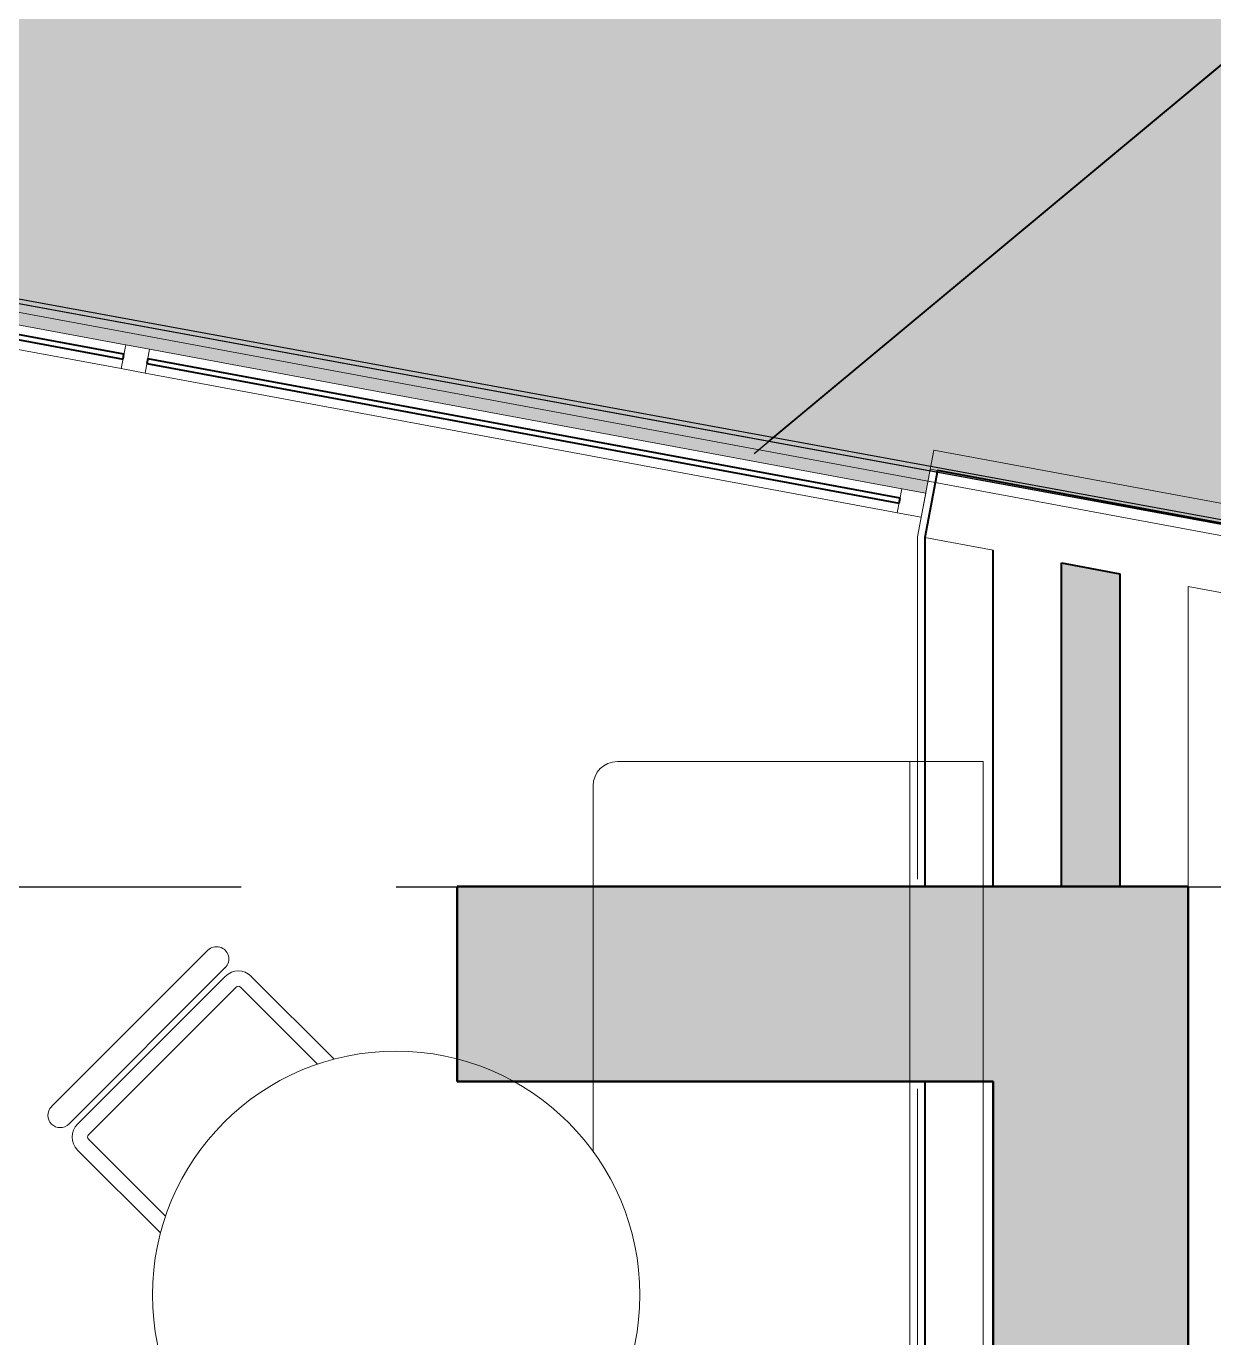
# Model space of a CAD drawing. Extents: x -14.2 to 52.3, y 3.7 to 90.9.
# Drawn here: x 26.368 to 28.805, y 25.633 to 28.324 of the extents above; entities that cross this region are included whole.
import ezdxf

# ---------------------------------------------------------------- set-up
doc = ezdxf.new("R2010")
doc.units = 0
doc.linetypes.add('limpo_PINI-PSG-PE-0102-LAZ-R00$0$CENTER2', pattern=[28.575, 19.05, -3.175, 3.175, -3.175])
for name, color, linetype in [('FOR_CONTROL', 2, 'Continuous'), ('limpo_PINI-PSG-PE-0102-LAZ-R00$0$PA_ESTR', 181, 'limpo_PINI-PSG-PE-0102-LAZ-R00$0$CENTER2'), ('limpo_PINI-PSG-PE-0102-LAZ-R00$0$PA_EXTE_3', 3, 'Continuous'), ('limpo_PINI-PSG-PE-0102-LAZ-R00$0$XR_ARQT', 7, 'Continuous'), ('XR_ARQT', 7, 'Continuous')]:
    doc.layers.add(name, color=color, linetype=linetype)
for name, color, linetype, lineweight in [('limpo_PINI-PSG-PE-0102-LAZ-R00$0$A-DETL', 1, 'Continuous', 5), ('limpo_PINI-PSG-PE-0102-LAZ-R00$0$A-FLOR-PATT', 8, 'Continuous', 5), ('limpo_PINI-PSG-PE-0102-LAZ-R00$0$A-GLAZ-CURT', 52, 'Continuous', 5), ('limpo_PINI-PSG-PE-0102-LAZ-R00$0$A-GLAZ-CWMG', 1, 'Continuous', 5), ('limpo_PINI-PSG-PE-0102-LAZ-R00$0$A-WALL', 1, 'Continuous', 5), ('limpo_PINI-PSG-PE-0102-LAZ-R00$0$A-WALL-FNSH', 1, 'Continuous', 40), ('limpo_PINI-PSG-PE-0102-LAZ-R00$0$ARQ_MOBILIÁRIO', 135, 'Continuous', 5), ('limpo_PINI-PSG-PE-0102-LAZ-R00$0$LAYOUT_AMB_LAZ_dwg', 8, 'Continuous', 5), ('limpo_PINI-PSG-PE-0102-LAZ-R00$0$S-COLS', 52, 'Continuous', 5)]:
    doc.layers.add(name, color=color, linetype=linetype, lineweight=lineweight)
doc.layers.add('PA_VEGE_AUX2', color=6, linetype='Continuous', plot=False)
doc.layers.add('PA_VEGE_FOR_MOIR', color=7, linetype='Continuous', lineweight=0, true_color=0x62714b)
doc.layers.add('PA_VEGE_FOR_WEPA', color=7, linetype='Continuous', lineweight=0, true_color=0xffcf3d)

# ---------------------------------------------------------------- blocks, each defined once
blk = doc.blocks.new('limpo_PINI-PSG-PE-0102-LAZ-R00$0$PINI-EST-PE-1101-TQR-R20_rvt-1-5PPE_008_LAZER__P_A_0_09_')
at = {"layer": 'limpo_PINI-PSG-PE-0102-LAZ-R00$0$A-FLOR-PATT', "lineweight": 18}
h = blk.add_hatch(dxfattribs=at)
h.set_pattern_fill('FP_1', color=130, style=0, pattern_type=2)
h.set_pattern_definition([(0, (0, 0), (609.6, 152.4), [5.029, -452.171, 5.029, -452.171, -2438.4]), (0, (0, 0), (609.6, 152.4), [-914.4, 5.029, -909.371, 5.029, -452.171, -1066.8]), (0, (0, 0), (609.6, 152.4), [-2286, 5.029, -299.771, 5.029, -756.971]), (120, (228.6, 76.2), (-436.7823, 451.7291), [5.029, -452.171, 5.029, -452.171, -2438.4]), (120, (228.6, 76.2), (-436.7823, 451.7291), [-914.4, 5.029, -909.371, 5.029, -452.171, -1066.8]), (120, (228.6, 76.2), (-436.7823, 451.7291), [-2286, 5.029, -299.771, 5.029, -756.971]), (240, (304.8, 381), (-172.8177, -604.1291), [5.029, -452.171, 5.029, -452.171, -2438.4]), (240, (304.8, 381), (-172.8177, -604.1291), [-914.4, 5.029, -909.371, 5.029, -452.171, -1066.8]), (240, (304.8, 381), (-172.8177, -604.1291), [-2286, 5.029, -299.771, 5.029, -756.971])])
h.paths.add_polyline_path([(24174.1, 2435), (24175, 2435), (24174.1, 2483), (24165.2, 2435)])
h.paths.add_polyline_path([(30483.8, 2435), (30485.7, 2435), (30469.3, 2443.4), (30482.5, 2435.6)])
h.paths.add_polyline_path([(20090, 2435), (20210, 2435), (20210, 3076.2), (20090, 3098.5), (20090, 2438.3)])
h.paths.add_polyline_path([(30434.6, 2466), (30410.2, 2483.6), (30420.8, 2475)])
h.paths.add_polyline_path([(19811.7, 3241.7), (19820.8, 3290.9), (16899.1, 3833.1), (16828.6, 3795.3), (19810, 3242)])
h.paths.add_polyline_path([(11437.8, 4789.5), (11429.4, 4790.2), (11436.7, 4789.6)])
h.paths.add_polyline_path([(11269.7, 4802), (11267.6, 4802.2), (11267.6, 4802)])
h.paths.add_polyline_path([(19951.9, 8311.9), (19951.9, 8311.9), (19951.9, 8311.9)])
h.paths.add_polyline_path([(20159, 8353), (20162.4, 8353.3), (20159, 8353)])
h.paths.add_polyline_path([(20258.6, 8364.6), (20258.7, 8364.6), (20258.7, 8364.6)])
h.paths.add_polyline_path([(15587.2, 8658.4), (15588.5, 8667.1), (10225, 9462.3), (10225, 9460.5), (15579.9, 8659.4)])
h.paths.add_polyline_path([(17609.6, 8661.5), (17609.6, 8661.5), (17609.5, 8661.5)])
at = {"layer": 'limpo_PINI-PSG-PE-0102-LAZ-R00$0$S-COLS'}
blk.add_hatch(color=8, dxfattribs=at).paths.add_polyline_path([(19950, -4035), (20350, -4035), (20350, 2435), (18850, 2435), (18850, 2035), (19950, 2035), (19950, -2557.5)])
at = {"layer": 'limpo_PINI-PSG-PE-0102-LAZ-R00$0$S-COLS', "color": 7, "lineweight": 50}
for p, q in [((20350, 2435), (18850, 2435)), ((18850, 2435), (18850, 2035)), ((20350, -4035), (20350, 2435)), ((18850, 2035), (19950, 2035)), ((19950, 2035), (19950, -4035))]:
    blk.add_line(p, q, dxfattribs=at)
blk = doc.blocks.new('limpo_PINI-PSG-PE-0102-LAZ-R00$0$Montante retangular - 50 x 50-2873749-5PPE_008_LAZER__P_A_0_09_')
at = {"layer": 'limpo_PINI-PSG-PE-0102-LAZ-R00$0$A-GLAZ-CWMG', "lineweight": 15}
for p, q in [((0, 25), (-50, 25)), ((-50, 25), (-50, -25)), ((0, -25), (0, 25)), ((-50, -25), (0, -25))]:
    blk.add_line(p, q, dxfattribs=at)
blk = doc.blocks.new('limpo_PINI-PSG-PE-0102-LAZ-R00$0$Montante retangular - 50 x 50-2873747-5PPE_008_LAZER__P_A_0_09_')
at = {"layer": 'limpo_PINI-PSG-PE-0102-LAZ-R00$0$A-GLAZ-CWMG', "lineweight": 15}
for p, q in [((-25, 25), (25, 25)), ((-25, -25), (-25, 25)), ((25, 25), (25, -25)), ((25, -25), (-25, -25))]:
    blk.add_line(p, q, dxfattribs=at)
blk = doc.blocks.new('limpo_PINI-PSG-PE-0102-LAZ-R00$0$Parede básica _ DAA_VID - CINZA 2 - ___-2873739-5PPE_008_LAZER__P_A_0_09_')
at = {"layer": 'limpo_PINI-PSG-PE-0102-LAZ-R00$0$A-WALL'}
for p, q in [((18170.2, 3546.3), (16578, 3841.8)), ((16568.8, 3792.7), (18161.1, 3497.2))]:
    blk.add_line(p, q, dxfattribs=at)
blk = doc.blocks.new('limpo_PINI-PSG-PE-0102-LAZ-R00$0$Parede básica _ DAA_VID - CINZA 2 - ___-3849104-5PPE_008_LAZER__P_A_0_09_')
at = {"layer": 'limpo_PINI-PSG-PE-0102-LAZ-R00$0$A-WALL'}
for p, q in [((19762.5, 3250.8), (18219.4, 3537.2)), ((18210.3, 3488), (19753.4, 3201.7))]:
    blk.add_line(p, q, dxfattribs=at)
blk = doc.blocks.new('limpo_PINI-PSG-PE-0102-LAZ-R00$0$LAYOUT_AMB_LAZ_dwg-2867451-5PPE_008_LAZER__P_A_0_09_')
at = {"layer": 'limpo_PINI-PSG-PE-0102-LAZ-R00$0$ARQ_MOBILIÁRIO', "color": 9}
for p, q in [((36714.3, 21035.8), (36714.3, 18936.4)), ((36064.3, 20985.8), (36064.3, 20236)), ((35274, 20648.5), (34953.3, 20327.8)), ((34988.9, 20292.1), (35309.7, 20612.9)), ((35309.7, 20595), (35006.7, 20292.1)), ((35533.1, 20425.1), (35363.1, 20595)), ((35331.9, 20572.8), (35029, 20269.8)), ((35498.8, 20414.8), (35340.9, 20572.8)), ((35029, 20260.9), (35187, 20103))]:
    blk.add_line(p, q, dxfattribs=at)
at = {"layer": 'limpo_PINI-PSG-PE-0102-LAZ-R00$0$ARQ_MOBILIÁRIO', "color": 9, "flags": 128}
for points in [[(36114.3, 18936.4), (36864.3, 18936.4), (36864.3, 21035.8), (36114.3, 21035.8)], [(35176.7, 20068.7), (35006.7, 20238.7), (35176.7, 20068.7)]]:
    blk.add_lwpolyline(points, dxfattribs=at)
at = {"layer": 'limpo_PINI-PSG-PE-0102-LAZ-R00$0$ARQ_MOBILIÁRIO', "color": 9}
blk.add_circle((35660.2, 19941.6), 500, dxfattribs=at)
for centre, radius, start, end in [((36114.3, 20985.8), 50, 90, 180), ((35291.8, 20630.7), 25.2, 315.0008, 135.0008), ((35336.4, 20568.3), 37.8, 45.0009, 135.0009), ((35336.4, 20568.3), 6.3, 45.0008, 135.0008), ((34971.1, 20309.9), 25.2, 135.0008, 315.0008), ((35033.5, 20265.4), 37.8, 135.0009, 225.0009), ((35033.5, 20265.4), 6.3, 135.0009, 225.0009)]:
    blk.add_arc(centre, radius, start, end, dxfattribs=at)
blk = doc.blocks.new('limpo_PINI-PSG-PE-0102-LAZ-R00$0$A$C745163c0')
at = {"layer": 'limpo_PINI-PSG-PE-0102-LAZ-R00$0$A-DETL', "color": 1}
blk.add_line((18504.6, 4970.6), (11214.5, 6323.5), dxfattribs=at)
at = {"layer": 'limpo_PINI-PSG-PE-0102-LAZ-R00$0$A-WALL', "color": 170, "lineweight": 40}
for p, q in [((10892.5, 6327.3), (12484.8, 6031.8)), ((12486.6, 6041.7), (10894.3, 6337.2)), ((12484.8, 6031.8), (12486.6, 6041.7)), ((12535.8, 6032.5), (12533.9, 6022.7)), ((14078.9, 5746.2), (12535.8, 6032.5)), ((12533.9, 6022.7), (14077, 5736.3)), ((14155.5, 5803.1), (14130, 5665.5)), ((18494.1, 4998), (14155.5, 5803.1)), ((14077, 5736.3), (14078.9, 5746.2)), ((14130, 5665.5), (14130, 4950)), ((14270, 4950), (14270, 5639.5)), ((14410, 5613.5), (14530, 5591.2)), ((14410, 4950), (14410, 5613.5)), ((14530, 5591.2), (14530, 4950)), ((14130, 4950), (14270, 4950)), ((14270, 4950), (14410, 4950)), ((14530, 4950), (14670, 4950)), ((14670, 4950), (14670, -1520.1)), ((14270, 4550), (14130, 4550)), ((14130, 4550), (14130, -6250)), ((14270, -6250), (14270, 4550))]:
    blk.add_line(p, q, dxfattribs=at)
at = {"layer": 'limpo_PINI-PSG-PE-0102-LAZ-R00$0$A-WALL', "color": 50}
for p, q in [((14155.5, 5803.1), (14140.8, 5805.9)), ((14270, 5639.5), (14130, 5665.5)), ((14670, 5565.3), (14670, 4950)), ((14810, 5539.3), (14670, 5565.3))]:
    blk.add_line(p, q, dxfattribs=at)
at = {"layer": 'limpo_PINI-PSG-PE-0102-LAZ-R00$0$A-WALL-FNSH', "lineweight": 5}
for p, q in [((14148.1, 5845.2), (14115, 5666.9)), ((18535, 5031.1), (14148.1, 5845.2)), ((14115, 5666.9), (14115, 4965)), ((14115, 4950), (14130, 4950)), ((14130, 4550), (14115, 4550)), ((14115, 4535), (14115, -6265))]:
    blk.add_line(p, q, dxfattribs=at)
at = {"lineweight": 5}
blk.add_blockref('limpo_PINI-PSG-PE-0102-LAZ-R00$0$PINI-EST-PE-1101-TQR-R20_rvt-1-5PPE_008_LAZER__P_A_0_09_', (-5680, 2515), dxfattribs=at)
at = {"layer": 'limpo_PINI-PSG-PE-0102-LAZ-R00$0$A-GLAZ-CURT'}
for name in ['limpo_PINI-PSG-PE-0102-LAZ-R00$0$Parede básica _ DAA_VID - CINZA 2 - ___-2873739-5PPE_008_LAZER__P_A_0_09_', 'limpo_PINI-PSG-PE-0102-LAZ-R00$0$Parede básica _ DAA_VID - CINZA 2 - ___-3849104-5PPE_008_LAZER__P_A_0_09_']:
    blk.add_blockref(name, (-5680, 2515), dxfattribs=at)
at = {"layer": 'limpo_PINI-PSG-PE-0102-LAZ-R00$0$A-GLAZ-CWMG', "extrusion": (0, 0, -1), "rotation": 10.51338581821315}
blk.add_blockref('limpo_PINI-PSG-PE-0102-LAZ-R00$0$Montante retangular - 50 x 50-2873747-5PPE_008_LAZER__P_A_0_09_', (-12510.3, 6032.2), dxfattribs=at)
at = {"layer": 'limpo_PINI-PSG-PE-0102-LAZ-R00$0$A-GLAZ-CWMG', "rotation": 349.4866141817869}
blk.add_blockref('limpo_PINI-PSG-PE-0102-LAZ-R00$0$Montante retangular - 50 x 50-2873749-5PPE_008_LAZER__P_A_0_09_', (14127.1, 5732.1), dxfattribs=at)
at = {"layer": 'limpo_PINI-PSG-PE-0102-LAZ-R00$0$LAYOUT_AMB_LAZ_dwg', "color": 9}
blk.add_blockref('limpo_PINI-PSG-PE-0102-LAZ-R00$0$LAYOUT_AMB_LAZ_dwg-2867451-5PPE_008_LAZER__P_A_0_09_', (-22615.1, -15829.6), dxfattribs=at)
blk = doc.blocks.new('limpo_PINI-PSG-PE-0102-LAZ-R00')
at = {"layer": 'limpo_PINI-PSG-PE-0102-LAZ-R00$0$XR_ARQT', "xscale": 0.001000000000038553, "yscale": 0.001000000000038553, "zscale": 0.001000000000038553}
blk.add_blockref('limpo_PINI-PSG-PE-0102-LAZ-R00$0$A$C745163c0', (14.124, 21.592), dxfattribs=at)
at = {"layer": 'limpo_PINI-PSG-PE-0102-LAZ-R00$0$PA_ESTR', "ltscale": 0.1}
blk.add_lwpolyline([(10.659, 26.5409), (40.019, 26.5409)], dxfattribs=at)
at = {"layer": 'limpo_PINI-PSG-PE-0102-LAZ-R00$0$PA_EXTE_3'}
blk.add_lwpolyline([(30.1384, 29.3718, 0.276136), (28.1587, 29.4486), (25.3433, 27.9402), (32.6331, 26.6025), (32.6331, 27.2322, 0.256132), (32.1709, 28.0753)], format="xyb", close=True, dxfattribs=at)

msp = doc.modelspace()

# ---------------------------------------------------------------- hatches: boundary and pattern name
at = {"layer": 'PA_VEGE_FOR_MOIR'}
h = msp.add_hatch(color=256, dxfattribs=at)
h.dxf.hatch_style = 1
edge = h.paths.add_edge_path()
edge.add_line((30.1592, 29.3586), (30.1384, 29.3718))
edge.add_arc((29.0843, 27.7545), 1.9305, 56.9053, 118.6523)
edge.add_line((28.1587, 29.4486), (25.3433, 27.9402))
edge.add_line((25.3433, 27.9402), (27.8921, 27.4725))
edge.add_line((27.8921, 27.4725), (30.1592, 29.3586))
at = {"layer": 'PA_VEGE_FOR_WEPA', "transparency": 33554687}
h = msp.add_hatch(color=256, dxfattribs=at)
h.dxf.hatch_style = 1
edge = h.paths.add_edge_path()
edge.add_line((28.8574, 28.2756), (27.8921, 27.4725))
edge.add_line((27.8921, 27.4725), (32.6331, 26.6025))
edge.add_line((32.6331, 26.6025), (32.6331, 27.2322))
edge.add_arc((31.6331, 27.2322), 1, 360, 360.7823)
edge.add_line((32.633, 27.2458), (28.8574, 28.2756))

# ---------------------------------------------------------------- linework, layer by layer
at = {"layer": 'FOR_CONTROL'}
for points in [[(30.1592, 29.3586), (30.1384, 29.3718, 0.276136), (28.1587, 29.4486), (25.3433, 27.9402), (27.8921, 27.4725)], [(30.1592, 29.3586), (30.1384, 29.3718, 0.276136), (28.1587, 29.4486), (25.3433, 27.9402), (27.8921, 27.4725)], [(28.8574, 28.2756), (27.8921, 27.4725), (32.6331, 26.6025), (32.6331, 27.2322, 0.003413), (32.633, 27.2458)]]:
    msp.add_lwpolyline(points, format="xyb", close=True, dxfattribs=at)
at = {"layer": 'PA_VEGE_AUX2'}
msp.add_lwpolyline([(30.1384, 29.3718, 0.276136), (28.1587, 29.4486), (25.3433, 27.9402), (32.6331, 26.6025), (32.6331, 27.2322, 0.256132), (32.1709, 28.0753)], format="xyb", close=True, dxfattribs=at)
msp.add_lwpolyline([(27.8618, 27.4473), (30.1592, 29.3586)], dxfattribs=at)

# ---------------------------------------------------------------- next in the draw order: block references
at = {"layer": 'XR_ARQT'}
msp.add_blockref('limpo_PINI-PSG-PE-0102-LAZ-R00', (-0.0418, 0.017), dxfattribs=at)

doc.saveas('drawing.dxf')
